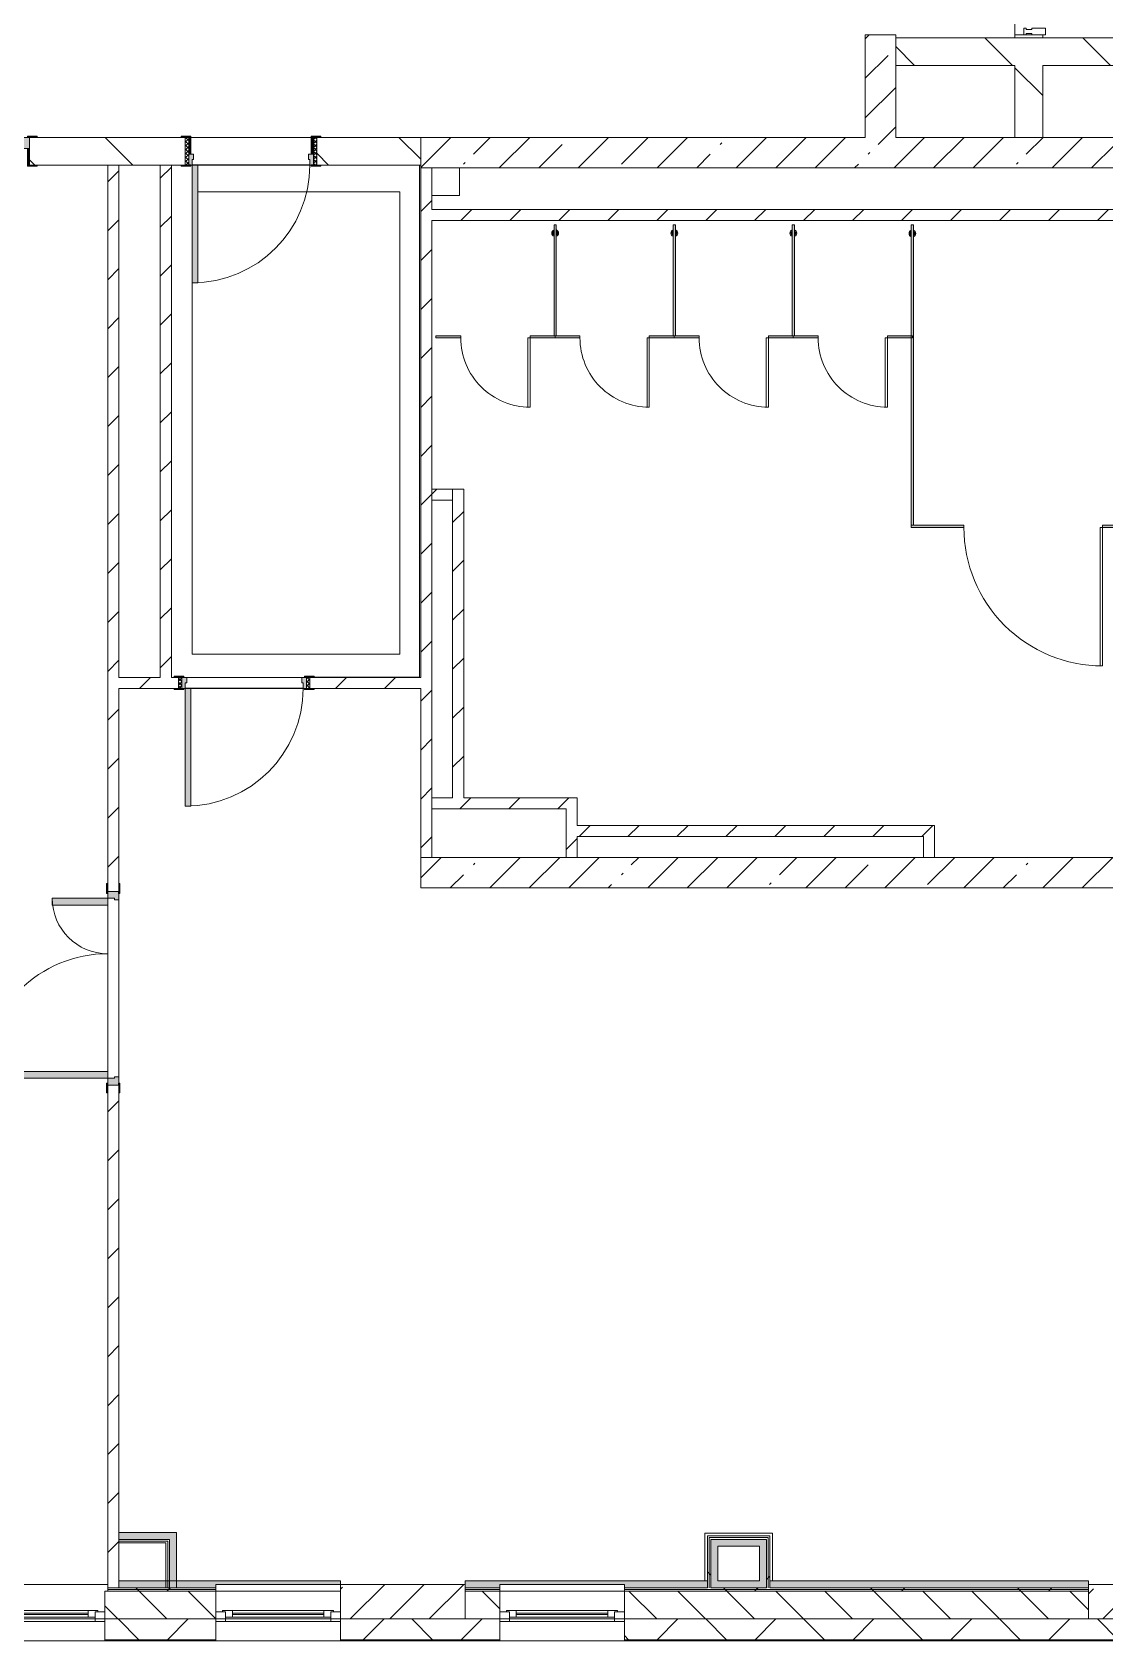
# Model space of a CAD drawing. Header units: millimetres. Extents: x 34897 to 231692, y -8553 to 29000.
# Drawn here: x 196087 to 203830, y -258 to 11360 of the extents above; entities that cross this region are included whole.
import ezdxf

# ---------------------------------------------------------------- set-up
doc = ezdxf.new("R2010")
doc.units = ezdxf.units.MM
for name, color, linetype, lineweight in [('A-DETL-7', 7, 'Continuous', 5), ('A-DOOR', 7, 'Continuous', 5), ('A-GENM', 7, 'Continuous', 5), ('A-GLAZ-2', 7, 'Continuous', 5), ('A-GLAZ-CWMG-2', 7, 'Continuous', 5), ('A-WALL', 7, 'Continuous', 9), ('A-WALL-3', 7, 'Continuous', 5), ('I-WALL-4', 7, 'Continuous', 5), ('S-COLS-3', 7, 'Continuous', 5)]:
    doc.layers.add(name, color=color, linetype=linetype, lineweight=lineweight)
for name, color, linetype, lineweight, true_color in [('A-DOOR-1', 7, 'Continuous', 5, 0xaaaaaa), ('A-DOOR-2', 7, 'Continuous', 5, 0xe2e2e2), ('A-DOOR-FRAM-1', 7, 'Continuous', 5, 0xe2e2e2), ('A-DOOR-FRAM-2', 7, 'Continuous', 5, 0xaaaaaa), ('A-FLOR-1', 7, 'Continuous', 5, 0xaaaaaa), ('A-GENM-2', 7, 'Continuous', 5, 0xe2ddcd), ('I-WALL-2', 7, 'Continuous', 5, 0xe7e7e7), ('I-WALL-3', 7, 'Continuous', 9, 0xe7e7e7)]:
    doc.layers.add(name, color=color, linetype=linetype, lineweight=lineweight, true_color=true_color)
pattern_1 = [(45, (104681.52, 0), (-176.7767, 176.7767), [])]
pattern_2 = [(45, (104681.5, 0), (-285.1231, 285.1231), []), (45, (104966.64, 0), (-285.1231, 285.1231), [504.031, -100.806, 16.764, -84.042])]
pattern_3 = [(135, (104681.5, 0), (-353.5534, -353.5534), [])]
pattern_4 = [(45, (104681.5, 0), (-530.33, 530.33), []), (135, (104681.5, 0), (-530.33, -530.33), [])]

# ---------------------------------------------------------------- blocks, each defined once
blk = doc.blocks.new('120_Окно_СКБ_1Ст - 120_Окно_СКБ_1Ст 900х2500_h_ с форточкой-V107-2_10_2_птичка')
at = {"layer": 'A-GLAZ-2'}
for p, q in [((-450, -127), (-450, -57)), ((-450, -57), (-380, -57)), ((450, -57), (-450, -57)), ((-380, -57), (-380, -127)), ((380, -87), (-380, -87)), ((-380, -87), (-380, -127)), ((-330, -137), (-330, -87)), ((-330, -107), (330, -107)), ((330, -137), (330, -87)), ((380, -127), (380, -57)), ((380, -57), (450, -57)), ((380, -127), (380, -87)), ((450, -57), (450, -127)), ((-380, -127), (-450, -127)), ((-450, -127), (-400, -127)), ((-380, -127), (-400, -127)), ((-400, -127), (-400, -137)), ((-400, -137), (400, -137)), ((400, -137), (-400, -137)), ((330, -117), (-330, -117)), ((450, -127), (380, -127)), ((400, -127), (380, -127)), ((400, -127), (450, -127)), ((400, -137), (400, -127))]:
    blk.add_line(p, q, dxfattribs=at)
blk = doc.blocks.new('120_Окно_СКБ_1Ст - 120_Окно_СКБ_1Ст 900х2500_h_ с форточкой-22876038-2_10_2_птичка')
at = {"layer": 'A-GLAZ-2'}
for p, q in [((-450, -127), (-450, -57)), ((-450, -57), (-380, -57)), ((450, -57), (-450, -57)), ((-380, -57), (-380, -127)), ((380, -87), (-380, -87)), ((-380, -87), (-380, -127)), ((-330, -137), (-330, -87)), ((-330, -107), (330, -107)), ((330, -137), (330, -87)), ((380, -127), (380, -57)), ((380, -57), (450, -57)), ((380, -127), (380, -87)), ((450, -57), (450, -127)), ((-380, -127), (-450, -127)), ((-450, -127), (-400, -127)), ((-380, -127), (-400, -127)), ((-400, -127), (-400, -137)), ((-400, -137), (400, -137)), ((400, -137), (-400, -137)), ((330, -117), (-330, -117)), ((450, -127), (380, -127)), ((400, -127), (380, -127)), ((400, -127), (450, -127)), ((400, -137), (400, -127))]:
    blk.add_line(p, q, dxfattribs=at)
blk = doc.blocks.new('BSC_Колонна _Прямоугольная - 250х900-23282983-2_10_2_птичка')
at = {"layer": 'S-COLS-3'}
h = blk.add_hatch(dxfattribs=at)
h.set_pattern_fill('FP_141', color=256, style=0, pattern_type=2)
h.set_pattern_definition([(45, (-99480, -25), (-285.1231, 285.1231), []), (45, (-99194.88, -25), (-285.1231, 285.1231), [504.031, -100.806, 16.764, -84.042])])
h.paths.add_polyline_path([(450, -125), (450, 125), (-450, 125), (-450, -125)])
for p, q in [((450, 125), (-450, 125)), ((-450, 125), (-450, -125)), ((450, -125), (450, 125)), ((-450, -125), (450, -125))]:
    blk.add_line(p, q, dxfattribs=at)
blk = doc.blocks.new('110_Дверь_СКБ_2Ст - Д-5_п_ Из игровой в коридор-32215844-2_10_2_птичка')
at = {"layer": 'A-DOOR-2'}
for points in [[(-638, 40), (-588, 40), (-588, 940), (-638, 940)], [(612, 440), (612, 40), (662, 40), (662, 440)]]:
    blk.add_hatch(color=256, dxfattribs=at).paths.add_polyline_path(points)
h = blk.add_hatch(color=256, dxfattribs=at)
h.paths.add_polyline_path([(-688, 40), (-688, -40), (-628, -40), (-628, -10), (-638, -10), (-638, 40)])
h.paths.add_polyline_path([(652, -40), (712, -40), (712, 40), (662, 40), (662, -10), (652, -10)])
at = {"layer": 'A-DOOR-FRAM-1'}
for points in [[(-742, 40), (-672, 40), (-672, 48), (-742, 48)], [(698, 40), (768, 40), (768, 48), (698, 48)], [(-742, -48), (-672, -48), (-672, -40), (-742, -40)], [(698, -48), (768, -48), (768, -40), (698, -40)]]:
    blk.add_hatch(color=256, dxfattribs=at).paths.add_polyline_path(points)
at = {"layer": 'A-DOOR-1'}
for p, q in [((-638, 940), (-638, 40)), ((-588, 940), (-638, 940)), ((-588, 40), (-588, 940)), ((662, 440), (612, 440)), ((612, 440), (612, 40)), ((662, 40), (662, 440)), ((-638, 40), (-588, 40)), ((612, 40), (662, 40))]:
    blk.add_line(p, q, dxfattribs=at)
for centre, radius, start, end in [((-638, 40), 900, 0, 90), ((662, 40), 400, 90, 180)]:
    blk.add_arc(centre, radius, start, end, dxfattribs=at)
at = {"layer": 'A-DOOR-FRAM-2'}
for p, q in [((-672, 48), (-742, 48)), ((-742, 48), (-742, 40)), ((-742, 40), (-672, 40)), ((-638, 40), (-688, 40)), ((-688, 40), (-688, -40)), ((-672, 40), (-672, 48)), ((-638, -10), (-638, 40)), ((662, 40), (662, -10)), ((712, 40), (662, 40)), ((768, 48), (698, 48)), ((698, 48), (698, 40)), ((698, 40), (768, 40)), ((712, -40), (712, 40)), ((768, 40), (768, 48)), ((-672, -40), (-742, -40)), ((-742, -40), (-742, -48)), ((-742, -48), (-672, -48)), ((-688, -40), (-628, -40)), ((-672, -39), (-688, -39)), ((-688, -39), (-688, -40)), ((-688, -40), (-672, -40)), ((-672, -40), (-672, -39)), ((-672, -48), (-672, -40)), ((-628, -10), (-638, -10)), ((-628, -40), (-628, -10)), ((662, -10), (652, -10)), ((652, -10), (652, -40)), ((652, -40), (712, -40)), ((712, -39), (698, -39)), ((698, -39), (698, -40)), ((698, -40), (712, -40)), ((768, -40), (698, -40)), ((698, -40), (698, -48)), ((698, -48), (768, -48)), ((712, -40), (712, -39)), ((768, -48), (768, -40))]:
    blk.add_line(p, q, dxfattribs=at)
blk = doc.blocks.new('110_Дверь_СКБ_2Ст - Д-2а_п_ Из коридора на лестницу-32215207-2_10_2_птичка')
at = {"layer": 'A-DOOR-2'}
for points in [[(-588, 100), (-588, 1000), (-638, 1000), (-638, 100)], [(662, 100), (662, 500), (612, 500), (612, 100)], [(712, -100), (712, 20), (698, 20), (698, -100)]]:
    blk.add_hatch(color=256, dxfattribs=at).paths.add_polyline_path(points)
h = blk.add_hatch(color=256, dxfattribs=at)
h.paths.add_polyline_path([(652, 20), (712, 20), (712, 100), (662, 100), (662, 50), (652, 50)])
h.paths.add_polyline_path([(-688, 20), (-628, 20), (-628, 50), (-638, 50), (-638, 100), (-688, 100)])
at = {"layer": 'A-DOOR-FRAM-1'}
for points in [[(-672, 100), (-672, 108), (-742, 108), (-742, 100)], [(-672, -100), (-672, 20), (-688, 20), (-688, -100)], [(768, 100), (768, 108), (698, 108), (698, 100)], [(-672, -108), (-672, -100), (-742, -100), (-742, -108)], [(768, -108), (768, -100), (698, -100), (698, -108)]]:
    blk.add_hatch(color=256, dxfattribs=at).paths.add_polyline_path(points)
at = {"layer": 'A-DOOR-1'}
for p, q in [((-638, 1000), (-638, 100)), ((-588, 1000), (-638, 1000)), ((-588, 100), (-588, 1000)), ((662, 500), (612, 500)), ((612, 500), (612, 100)), ((662, 100), (662, 500)), ((-638, 100), (-588, 100)), ((612, 100), (662, 100))]:
    blk.add_line(p, q, dxfattribs=at)
for centre, radius, start, end in [((-638, 100), 900, 0, 90), ((662, 100), 400, 90, 180)]:
    blk.add_arc(centre, radius, start, end, dxfattribs=at)
at = {"layer": 'A-DOOR-FRAM-2'}
for p, q in [((-672, 108), (-742, 108)), ((-742, 108), (-742, 100)), ((-742, 100), (-672, 100)), ((-638, 100), (-688, 100)), ((-688, 100), (-688, 20)), ((-688, 20), (-628, 20)), ((-672, 20), (-688, 20)), ((-688, 20), (-688, -100)), ((-672, 100), (-672, 108)), ((-672, -100), (-672, 20)), ((-638, 50), (-638, 100)), ((-628, 50), (-638, 50)), ((-628, 20), (-628, 50)), ((662, 50), (652, 50)), ((652, 50), (652, 20)), ((652, 20), (712, 20)), ((662, 100), (662, 50)), ((712, 100), (662, 100)), ((768, 108), (698, 108)), ((698, 108), (698, 100)), ((698, 100), (768, 100)), ((712, 20), (698, 20)), ((698, 20), (698, -100)), ((712, 20), (712, 100)), ((712, -100), (712, 20)), ((768, 100), (768, 108)), ((-672, -100), (-742, -100)), ((-742, -100), (-742, -108)), ((-742, -108), (-672, -108)), ((-688, -100), (-672, -100)), ((-672, -108), (-672, -100)), ((698, -100), (712, -100)), ((768, -100), (698, -100)), ((698, -100), (698, -108)), ((698, -108), (768, -108)), ((768, -108), (768, -100))]:
    blk.add_line(p, q, dxfattribs=at)
blk = doc.blocks.new('BSC_Колонна _Прямоугольная - 250х900-V109-2_10_2_птичка')
at = {"layer": 'S-COLS-3'}
h = blk.add_hatch(dxfattribs=at)
h.set_pattern_fill('FP_144', color=256, style=0, pattern_type=2)
h.set_pattern_definition([(45, (-94080, -25), (-285.1231, 285.1231), []), (45, (-93794.88, -25), (-285.1231, 285.1231), [504.031, -100.806, 16.764, -84.042])])
h.paths.add_polyline_path([(450, -125), (450, 125), (-450, 125), (-450, -125), (311, -125)])
for p, q in [((450, 125), (-450, 125)), ((-450, 125), (-450, -125)), ((450, -125), (450, 125)), ((-450, -125), (450, -125))]:
    blk.add_line(p, q, dxfattribs=at)
blk = doc.blocks.new('110_Дверь_СКБ_1Ст_Внутренняя1 - Д-8 950x2100h_охрана-V111-2_10_2_птичка')
at = {"layer": 'A-DOOR-1'}
h = blk.add_hatch(dxfattribs=at)
h.set_pattern_fill('FP_106', color=256, style=0, pattern_type=2)
h.set_pattern_definition([(135, (1826.41, 164.685), (-14.14214, -14.14214), []), (225, (1826.41, 164.685), (14.14214, -14.14214), [])])
h.paths.add_polyline_path([(487.5, 100), (462.5, 100), (462.5, -100), (487.5, -100)])
at = {"layer": 'A-DOOR-2'}
h = blk.add_hatch(color=256, dxfattribs=at)
h.paths.add_polyline_path([(437.5, 100), (437.5, 60), (427.5, 60), (427.5, 20), (462.5, 20), (461.2, 100)])
h.paths.add_polyline_path([(-437.5, 100), (-437.5, 20), (-402.5, 20), (-402.5, 60), (-412.5, 60), (-412.5, 100)])
at = {"layer": 'A-DOOR-FRAM-1'}
for points in [[(397.5, 950), (397.5, 100), (437.5, 100), (437.5, 950)], [(-422.5, 108), (-492.5, 108), (-492.5, 100), (-422.5, 100)], [(-422.5, 20), (-437.5, 20), (-437.5, -100), (-422.5, -100)], [(461.2, 108), (447.5, 108), (447.5, 100), (517.5, 100), (517.5, 108)], [(461.2, 20), (447.5, 20), (447.5, -100), (462.5, -100), (462.5, 20)], [(-422.5, -100), (-492.5, -100), (-492.5, -108), (-422.5, -108)], [(517.5, -100), (447.5, -100), (447.5, -108), (517.5, -108)]]:
    blk.add_hatch(color=256, dxfattribs=at).paths.add_polyline_path(points)
at = {"layer": 'A-DOOR-FRAM-2'}
h = blk.add_hatch(dxfattribs=at)
h.set_pattern_fill('FP_107', color=256, style=0, pattern_type=2)
h.set_pattern_definition([(45, (-296.384, 164.685), (-14.1421, 14.1421), []), (135, (-296.384, 164.685), (-14.1421, -14.1421), [])])
h.paths.add_polyline_path([(-437.5, 100), (-462.5, 100), (-462.5, -100), (-437.5, -100)])
at = {"layer": 'A-DOOR-1'}
for p, q in [((437.5, 950), (397.5, 950)), ((397.5, 950), (397.5, 100)), ((437.5, 100), (437.5, 950)), ((397.5, 100), (437.5, 100))]:
    blk.add_line(p, q, dxfattribs=at)
blk.add_arc((437.5, 100), 850, 90, 180, dxfattribs=at)
at = {"layer": 'A-DOOR-FRAM-2'}
for p, q in [((-422.5, 108), (-492.5, 108)), ((-492.5, 108), (-492.5, 100)), ((-492.5, 100), (-422.5, 100)), ((-437.5, 100), (-462.5, 100)), ((-462.5, 100), (-462.5, -100)), ((-412.5, 100), (-437.5, 100)), ((-437.5, 100), (-437.5, 20)), ((-437.5, -100), (-437.5, 100)), ((-422.5, 100), (-437.5, 100)), ((-437.5, 100), (-437.5, 99)), ((-437.5, 99), (-422.5, 99)), ((-437.5, 20), (-402.5, 20)), ((-422.5, 20), (-437.5, 20)), ((-437.5, 20), (-437.5, -100)), ((-422.5, 100), (-422.5, 108)), ((-422.5, 99), (-422.5, 100)), ((-422.5, -100), (-422.5, 20)), ((-412.5, 60), (-412.5, 100)), ((-402.5, 60), (-412.5, 60)), ((-402.5, 20), (-402.5, 60)), ((437.5, 60), (427.5, 60)), ((427.5, 60), (427.5, 20)), ((427.5, 20), (462.5, 20)), ((437.5, 100), (437.5, 60)), ((462.5, 100), (437.5, 100)), ((517.5, 108), (447.5, 108)), ((447.5, 108), (447.5, 100)), ((462.5, 100), (447.5, 100)), ((447.5, 100), (447.5, 99)), ((447.5, 100), (517.5, 100)), ((447.5, 99), (462.5, 99)), ((462.5, 20), (447.5, 20)), ((447.5, 20), (447.5, -100)), ((462.5, 20), (462.5, 100)), ((487.5, 100), (462.5, 100)), ((462.5, 100), (462.5, -100)), ((462.5, 99), (462.5, 100)), ((462.5, -100), (462.5, 20)), ((487.5, -100), (487.5, 100)), ((517.5, 100), (517.5, 108)), ((-422.5, -100), (-492.5, -100)), ((-492.5, -100), (-492.5, -108)), ((-492.5, -108), (-422.5, -108)), ((-462.5, -100), (-437.5, -100)), ((-437.5, -100), (-422.5, -100)), ((-422.5, -108), (-422.5, -100)), ((447.5, -100), (462.5, -100)), ((517.5, -100), (447.5, -100)), ((447.5, -100), (447.5, -108)), ((447.5, -108), (517.5, -108)), ((462.5, -100), (487.5, -100)), ((517.5, -108), (517.5, -100))]:
    blk.add_line(p, q, dxfattribs=at)
blk = doc.blocks.new('110_Дверь_СКБ_1Ст_Внутренняя1 - Д-8 950x2100h_охрана-V112-2_10_2_птичка')
at = {"layer": 'A-DOOR-1'}
h = blk.add_hatch(dxfattribs=at)
h.set_pattern_fill('FP_146', color=256, style=0, pattern_type=2)
h.set_pattern_definition([(135, (1826.41, 104.685), (-14.14214, -14.14214), []), (225, (1826.41, 104.685), (14.14214, -14.14214), [])])
h.paths.add_polyline_path([(487, 40), (462, 40), (462, -40), (487, -40)])
at = {"layer": 'A-DOOR-2'}
h = blk.add_hatch(color=256, dxfattribs=at)
h.paths.add_polyline_path([(437, 40), (437, 0), (427, 0), (427, -40), (462, -40), (462, 40)])
h.paths.add_polyline_path([(-413, 40), (-438, 40), (-438, -40), (-403, -40), (-403, 0), (-413, 0)])
at = {"layer": 'A-DOOR-FRAM-1'}
for points in [[(437, 890), (397, 890), (397, 40), (437, 40), (437, 67)], [(-493, 48), (-493, 40), (-423, 40), (-423, 48)], [(517, 48), (447, 48), (447, 40), (517, 40)], [(-423, -40), (-493, -40), (-493, -48), (-423, -48)], [(447, -40), (447, -48), (517, -48), (517, -40)]]:
    blk.add_hatch(color=256, dxfattribs=at).paths.add_polyline_path(points)
at = {"layer": 'A-DOOR-FRAM-2'}
h = blk.add_hatch(dxfattribs=at)
h.set_pattern_fill('FP_147', color=256, style=0, pattern_type=2)
h.set_pattern_definition([(45, (-296.384, 104.685), (-14.1421, 14.1421), []), (135, (-296.384, 104.685), (-14.1421, -14.1421), [])])
h.paths.add_polyline_path([(-438, 40), (-463, 40), (-463, -40), (-438, -40)])
at = {"layer": 'A-DOOR-1'}
for p, q in [((437, 890), (397, 890)), ((397, 890), (397, 40)), ((437, 40), (437, 890)), ((397, 40), (437, 40))]:
    blk.add_line(p, q, dxfattribs=at)
blk.add_arc((437, 40), 850, 90, 180, dxfattribs=at)
at = {"layer": 'A-DOOR-FRAM-2'}
for p, q in [((-423, 48), (-493, 48)), ((-493, 48), (-493, 40)), ((-493, 40), (-423, 40)), ((-438, 40), (-463, 40)), ((-463, 40), (-463, -40)), ((-413, 40), (-438, 40)), ((-438, 40), (-438, -40)), ((-438, -40), (-438, 40)), ((-423, 40), (-438, 40)), ((-438, 40), (-438, 39)), ((-438, 39), (-423, 39)), ((-423, 40), (-423, 48)), ((-423, 39), (-423, 40)), ((-413, 0), (-413, 40)), ((-403, 0), (-413, 0)), ((-403, -40), (-403, 0)), ((437, 0), (427, 0)), ((427, 0), (427, -40)), ((437, 40), (437, 0)), ((462, 40), (437, 40)), ((517, 48), (447, 48)), ((447, 48), (447, 40)), ((462, 40), (447, 40)), ((447, 40), (447, 39)), ((447, 40), (517, 40)), ((447, 39), (462, 39)), ((462, -40), (462, 40)), ((487, 40), (462, 40)), ((462, 40), (462, -40)), ((462, 39), (462, 40)), ((487, -40), (487, 40)), ((517, 40), (517, 48)), ((-423, -40), (-493, -40)), ((-493, -40), (-493, -48)), ((-493, -48), (-423, -48)), ((-463, -40), (-438, -40)), ((-423, -39), (-438, -39)), ((-438, -39), (-438, -40)), ((-438, -40), (-403, -40)), ((-438, -40), (-423, -40)), ((-423, -40), (-423, -39)), ((-423, -48), (-423, -40)), ((427, -40), (462, -40)), ((462, -39), (447, -39)), ((447, -39), (447, -40)), ((447, -40), (462, -40)), ((517, -40), (447, -40)), ((447, -40), (447, -48)), ((447, -48), (517, -48)), ((462, -40), (462, -39)), ((462, -40), (487, -40)), ((517, -48), (517, -40))]:
    blk.add_line(p, q, dxfattribs=at)
blk = doc.blocks.new('131_Сантехническая перегородка 7 - СП-1-V191-2_10_2_птичка')
at = {"layer": 'A-GENM-2'}
blk.add_hatch(color=256, dxfattribs=at).paths.add_polyline_path([(2166, 8), (-4, 8), (-4, -8), (2166, -8)])
at = {"layer": 'A-GENM'}
for p, q in [((2166, 8), (-4, 8)), ((-4, 8), (-4, -8)), ((2166, -8), (2166, 8)), ((-4, -8), (2166, -8))]:
    blk.add_line(p, q, dxfattribs=at)
at = {"layer": 'A-GENM', "flags": 128}
for points in [[(71, 8), (71, 9), (71, 9), (70, 9), (70, 10), (70, 10), (69, 11), (69, 11), (68, 12), (68, 12), (67, 12), (67, 13), (66, 13), (66, 13), (65, 14), (65, 14), (64, 14), (64, 14), (63, 14), (62, 15), (62, 15), (61, 15), (61, 15), (60, 15), (59, 15), (59, 15), (58, 15), (58, 15), (57, 15), (56, 15), (56, 15), (55, 15), (55, 15), (54, 14), (54, 14), (53, 14), (52, 14), (52, 13), (51, 13), (51, 13), (50, 13), (50, 12), (49, 12), (49, 11), (48, 11), (48, 11), (48, 10), (47, 10), (47, 9), (46, 9), (46, 8), (46, 8)], [(46, -8), (46, -9), (47, -9), (47, -9), (47, -10), (48, -10), (48, -11), (49, -11), (49, -12), (50, -12), (50, -12), (51, -13), (51, -13), (52, -13), (52, -14), (53, -14), (53, -14), (54, -14), (54, -14), (55, -15), (56, -15), (56, -15), (57, -15), (57, -15), (58, -15), (59, -15), (59, -15), (60, -15), (60, -15), (61, -15), (62, -15), (62, -15), (63, -15), (63, -14), (64, -14), (64, -14), (65, -14), (66, -13), (66, -13), (67, -13), (67, -13), (68, -12), (68, -12), (69, -11), (69, -11), (69, -11), (70, -10), (70, -10), (71, -9), (71, -9), (71, -8), (71, -8)]]:
    blk.add_lwpolyline(points, dxfattribs=at)
at = {"layer": 'A-GENM'}
for radius, start, end in [(24.6, 19.9113, 160.0887), (17.6, 45, 135), (17.6, 45, 135), (15.1, 45, 135), (24.6, 199.9113, 340.0887), (17.6, 225, 315), (17.6, 225, 315), (15.1, 225, 315)]:
    blk.add_arc((59, 0), radius, start, end, dxfattribs=at)
blk = doc.blocks.new('131_Сантехническая перегородка 6 - СП-1-V192-2_10_2_птичка')
at = {"layer": 'A-GENM-2'}
blk.add_hatch(color=256, dxfattribs=at).paths.add_polyline_path([(800, 8), (0, 8), (0, -8), (800, -8)])
at = {"layer": 'A-GENM'}
for p, q in [((800, 8), (0, 8)), ((0, 8), (0, -8)), ((800, -8), (800, 8)), ((0, -8), (800, -8))]:
    blk.add_line(p, q, dxfattribs=at)
at = {"layer": 'A-GENM', "flags": 128}
for points in [[(71, 8), (71, 9), (71, 9), (70, 9), (70, 10), (70, 10), (69, 11), (69, 11), (68, 12), (68, 12), (67, 12), (67, 13), (66, 13), (66, 13), (65, 14), (65, 14), (64, 14), (64, 14), (63, 14), (62, 15), (62, 15), (61, 15), (61, 15), (60, 15), (59, 15), (59, 15), (58, 15), (58, 15), (57, 15), (56, 15), (56, 15), (55, 15), (55, 15), (54, 14), (54, 14), (53, 14), (52, 14), (52, 13), (51, 13), (51, 13), (50, 13), (50, 12), (49, 12), (49, 11), (48, 11), (48, 11), (48, 10), (47, 10), (47, 9), (46, 9), (46, 8), (46, 8)], [(46, -8), (46, -9), (47, -9), (47, -9), (47, -10), (48, -10), (48, -11), (49, -11), (49, -12), (50, -12), (50, -12), (51, -13), (51, -13), (52, -13), (52, -14), (53, -14), (53, -14), (54, -14), (54, -14), (55, -15), (56, -15), (56, -15), (57, -15), (57, -15), (58, -15), (59, -15), (59, -15), (60, -15), (60, -15), (61, -15), (62, -15), (62, -15), (63, -15), (63, -14), (64, -14), (64, -14), (65, -14), (66, -13), (66, -13), (67, -13), (67, -13), (68, -12), (68, -12), (69, -11), (69, -11), (69, -11), (70, -10), (70, -10), (71, -9), (71, -9), (71, -8), (71, -8)]]:
    blk.add_lwpolyline(points, dxfattribs=at)
at = {"layer": 'A-GENM'}
for radius, start, end in [(24.6, 19.9113, 160.0887), (17.6, 45, 135), (17.6, 45, 135), (15.1, 45, 135), (24.6, 199.9113, 340.0887), (17.6, 225, 315), (17.6, 225, 315), (15.1, 225, 315)]:
    blk.add_arc((59, 0), radius, start, end, dxfattribs=at)
blk = doc.blocks.new('131_Сантехническая перегородка_Дверь МГН - СД-1-V193-2_10_2_птичка')
at = {"layer": 'A-GENM-2'}
for points in [[(-370, 8), (-370, -8), (10, -8), (10, 8)], [(1010, 8), (1010, -8), (1390, -8), (1390, 8)]]:
    blk.add_hatch(color=256, dxfattribs=at).paths.add_polyline_path(points)
at = {"layer": 'A-DOOR'}
for p, q in [((10, 1008), (26, 1008)), ((10, 8), (10, 1008)), ((26, 8), (26, 1008)), ((10, 8), (26, 8))]:
    blk.add_line(p, q, dxfattribs=at)
blk.add_arc((10, 8), 1000, 360, 90, dxfattribs=at)
at = {"layer": 'A-GENM'}
for p, q in [((10, 8), (-370, 8)), ((-370, 8), (-370, -8)), ((10, -8), (10, 8)), ((1390, 8), (1010, 8)), ((1010, 8), (1010, -8)), ((1390, -8), (1390, 8)), ((-370, -8), (10, -8)), ((1010, -8), (1390, -8))]:
    blk.add_line(p, q, dxfattribs=at)
blk = doc.blocks.new('131_Сантехническая перегородка_Дверь 5 - СД-1-V194-2_10_2_птичка')
at = {"layer": 'A-GENM-2'}
for points in [[(70, 8), (70, -8), (250, -8), (250, 8)], [(750, 8), (750, -8), (930, -8), (930, 8)]]:
    blk.add_hatch(color=256, dxfattribs=at).paths.add_polyline_path(points)
at = {"layer": 'A-DOOR'}
for p, q in [((266, 508), (250, 508)), ((250, 8), (250, 508)), ((266, 8), (266, 508)), ((266, 8), (250, 8))]:
    blk.add_line(p, q, dxfattribs=at)
blk.add_arc((250, 8), 500, 360, 90, dxfattribs=at)
at = {"layer": 'A-GENM'}
for p, q in [((250, 8), (70, 8)), ((70, 8), (70, -8)), ((250, -8), (250, 8)), ((930, 8), (750, 8)), ((750, 8), (750, -8)), ((930, -8), (930, 8)), ((70, -8), (250, -8)), ((750, -8), (930, -8))]:
    blk.add_line(p, q, dxfattribs=at)
blk = doc.blocks.new('Прямоугольный импост - Импост структурный с накладкой - 160мм Темный-32310142-2_10_2_птичка')
at = {"layer": 'A-GLAZ-CWMG-2'}
for p, q in [((-50, 0), (-50, 17)), ((-50, 17), (0, 17)), ((-40, 0), (-50, 0)), ((-40, -40), (-40, 0)), ((0, 0), (-10, 0)), ((-10, 0), (-10, -40)), ((0, 17), (0, 0)), ((-50, -140), (-50, -40)), ((-50, -40), (-40, -40)), ((-10, -40), (0, -40)), ((0, -40), (0, -140)), ((0, -140), (-50, -140))]:
    blk.add_line(p, q, dxfattribs=at)

msp = doc.modelspace()

# ---------------------------------------------------------------- hatches: boundary and pattern name
at = {"layer": 'A-WALL-3'}
h = msp.add_hatch(dxfattribs=at)
h.set_pattern_fill('FP_103', color=256, style=0, pattern_type=2)
h.set_pattern_definition([(135, (104681.52, 0), (-176.7767, -176.7767), [])])
h.paths.add_polyline_path([(226711.5, -100), (227511.5, -100), (227511.5, 100), (226711.5, 100)])
h.paths.add_polyline_path([(214840.7, -100), (214911.5, -100), (214911.5, 100), (213611.5, 100), (213611.5, -100), (214376.9, -100)])
h.paths.add_polyline_path([(223652.1, -100), (224011.5, -100), (224011.5, 100), (223511.5, 100), (223511.5, -100)])
h.paths.add_polyline_path([(218361.5, -100), (218361.5, 100), (218111.5, 100), (218111.5, -100)])
h.paths.add_polyline_path([(219261.5, -100), (220311.5, -100), (220311.5, 100), (219261.5, 100)])
h.paths.add_polyline_path([(199461.5, -100), (199461.5, 100), (199211.5, 100), (199211.5, -100)])
h.paths.add_polyline_path([(200464.1, -100), (203711.5, -100), (203710.5, 100), (200361.5, 100), (200361.5, -100)])
h.paths.add_polyline_path([(207311.5, -100), (207561.5, -100), (207561.5, 100), (207311.5, 100)])
h.paths.add_polyline_path([(209275.6, -100), (209511.5, -100), (209511.5, 100), (208461.5, 100), (208461.5, -100)])
h.paths.add_polyline_path([(205511.5, -100), (206411.5, -100), (206411.5, 100), (205511.5, 100)])
h.paths.add_polyline_path([(197217.8, -100), (197411.5, -100), (197411.5, 100), (196611.5, 100), (196611.5, -100), (196777.3, -100)])
h = msp.add_hatch(dxfattribs=at)
h.set_pattern_fill('FP_93', color=256, style=0, pattern_type=2)
h.set_pattern_definition([(45, (104681.5, 0), (-353.5534, 353.5534), []), (135, (104681.5, 0), (-353.5534, -353.5534), [])])
h.paths.add_polyline_path([(226898.5, -250), (227511.5, -250), (227511.5, -100), (226711.5, -100), (226711.5, -250)])
h.paths.add_polyline_path([(225043.4, -250), (225811.5, -250), (225811.5, -100), (224911.5, -100), (224911.5, -250)])
h.paths.add_polyline_path([(229681, -250), (229761.5, -250), (229761.5, -100), (228411.5, -100), (228411.5, -250), (228753.5, -250)])
h.paths.add_polyline_path([(217211.5, -250), (218361.5, -250), (218361.5, -100), (217211.5, -100)])
h.paths.add_polyline_path([(212058.1, -250), (212711.5, -250), (212711.5, -100), (211811.5, -100), (211811.5, -250)])
h.paths.add_polyline_path([(213611.5, -250), (214911.5, -250), (214911.5, -100), (213611.5, -100)])
h.paths.add_polyline_path([(219261.5, -250), (220311.5, -250), (220311.5, -100), (219261.5, -100)])
h.paths.add_polyline_path([(224011.5, -250), (224011.5, -100), (222611.5, -100), (222611.5, -250), (223652.1, -250)])
h.paths.add_polyline_path([(206493, -250), (207561.5, -250), (207561.5, -100), (205511.5, -100), (205511.5, -250), (206411.5, -250)])
h.paths.add_polyline_path([(208461.5, -250), (209511.5, -250), (209511.5, -100), (208461.5, -100)])
h.paths.add_polyline_path([(203711.5, -250), (204611.5, -250), (204611.5, -100), (200361.5, -100), (200361.5, -250), (203710.5, -250)])
h.paths.add_polyline_path([(198311.5, -250), (199461.5, -250), (199461.5, -100), (198311.5, -100)])
h.paths.add_polyline_path([(193891.5, -250), (195711.5, -250), (195711.5, -100), (193891.5, -100)])
h.paths.add_polyline_path([(196754.1, -250), (197411.5, -250), (197411.5, -100), (196611.5, -100), (196611.5, -250)])
at = {"layer": 'I-WALL-2'}
for points in [[(201036.5, 175), (201036.5, 475), (200986.5, 475), (200986.5, 175)], [(201336.5, 425), (201386.5, 425), (201386.5, 475), (201036.5, 475), (201036.5, 425)], [(201386.5, 175), (201386.5, 425), (201336.5, 425), (201336.5, 175)]]:
    msp.add_hatch(color=256, dxfattribs=at).paths.add_polyline_path(points)
at = {"layer": 'I-WALL-3'}
for points in [[(197077.5, 475), (197127.5, 475), (197127.5, 525), (196711.5, 525), (196711.5, 475)], [(197077.5, 125), (197127.5, 125), (197127.5, 475), (197077.5, 475), (197077.5, 230.5)], [(196711.5, 125), (197411.5, 125), (197411.5, 150), (198311.5, 150), (198311.5, 175), (196711.5, 175)]]:
    msp.add_hatch(color=256, dxfattribs=at).paths.add_polyline_path(points)
h = msp.add_hatch(color=256, dxfattribs=at)
h.paths.add_polyline_path([(203711.5, 125), (203710.5, 175), (201411.5, 175), (201411.5, 125), (203710.5, 125)])
h.paths.add_polyline_path([(199461.5, 125), (199461.5, 150), (200361.5, 150), (200361.5, 125), (200961.5, 125), (200961.5, 175), (199211.5, 175), (199211.5, 125)])
h.paths.add_polyline_path([(200986.5, 125), (201386.5, 125), (201386.5, 175), (200986.5, 175)])
at = {"layer": 'I-WALL-4'}
h = msp.add_hatch(dxfattribs=at)
h.set_pattern_fill('FP_101', color=256, style=0, pattern_type=2)
h.set_pattern_definition(pattern_2)
h.paths.add_polyline_path([(202320.5, 10600), (202320.5, 11340), (202100.5, 11340), (202100.5, 10600)])
h = msp.add_hatch(dxfattribs=at)
h.set_pattern_fill('FP_104', color=256, style=0, pattern_type=2)
h.set_pattern_definition(pattern_3)
h.paths.add_polyline_path([(205270.5, 11120), (205270.5, 11320), (202320.5, 11320), (202320.5, 11120), (203710.5, 11120)])
h = msp.add_hatch(dxfattribs=at)
h.set_pattern_fill('FP_104', color=256, style=0, pattern_type=2)
h.set_pattern_definition(pattern_3)
h.paths.add_polyline_path([(203381.5, 10600), (203381.5, 11120), (203181.5, 11120), (203181.5, 10600)])
h = msp.add_hatch(dxfattribs=at)
h.set_pattern_fill('FP_104', color=256, style=0, pattern_type=2)
h.set_pattern_definition(pattern_3)
h.paths.add_polyline_path([(194291.5, 10400), (194666.5, 10400), (194666.5, 10600), (194291.5, 10600)])
h.paths.add_polyline_path([(198891.5, 10400), (198891.5, 10600), (198141.5, 10600), (198145.3, 10400), (198171.5, 10400)])
h.paths.add_polyline_path([(197161.5, 10400), (197191.5, 10400), (197191.5, 10600), (196066.5, 10600), (196066.5, 10400), (197091.5, 10400)])
h = msp.add_hatch(dxfattribs=at)
h.set_pattern_fill('FP_101', color=256, style=0, pattern_type=2)
h.set_pattern_definition(pattern_2)
h.paths.add_polyline_path([(206291.5, 10380), (206291.5, 10600), (198891.5, 10600), (198891.5, 10380), (205565.5, 10380)])
h = msp.add_hatch(dxfattribs=at)
h.set_pattern_fill('FP_105', color=256, style=0, pattern_type=2)
h.set_pattern_definition(pattern_1)
h.paths.add_polyline_path([(196631.5, 125), (196711.5, 125), (196711.5, 3755), (196631.5, 3755), (196631.5, 230.5)])
h.paths.add_polyline_path([(196711.5, 5155), (196711.5, 10400), (196631.5, 10400), (196631.5, 5155), (196681.5, 5155)])
h = msp.add_hatch(dxfattribs=at)
h.set_pattern_fill('FP_105', color=256, style=0, pattern_type=2)
h.set_pattern_definition(pattern_1)
h.paths.add_polyline_path([(197011.5, 6700), (197091.5, 6700), (197091.5, 10400), (197011.5, 10400), (197011.5, 7750.3)])
h = msp.add_hatch(dxfattribs=at)
h.set_pattern_fill('FP_105', color=256, style=0, pattern_type=2)
h.set_pattern_definition(pattern_1)
h.paths.add_polyline_path([(198971.5, 5400), (198971.5, 10380), (198891.5, 10380), (198891.5, 5400)])
h = msp.add_hatch(dxfattribs=at)
h.set_pattern_fill('FP_105', color=256, style=0, pattern_type=2)
h.set_pattern_definition(pattern_1)
h.paths.add_polyline_path([(205761.5, 10000), (205761.5, 10080), (198971.5, 10080), (198971.5, 10000), (205565.5, 10000)])
h = msp.add_hatch(dxfattribs=at)
h.set_pattern_fill('FP_105', color=256, style=0, pattern_type=2)
h.set_pattern_definition(pattern_1)
h.paths.add_polyline_path([(199121.5, 7980), (199121.5, 8060), (198971.5, 8060), (198971.5, 7980)])
h = msp.add_hatch(dxfattribs=at)
h.set_pattern_fill('FP_105', color=256, style=0, pattern_type=2)
h.set_pattern_definition(pattern_1)
h.paths.add_polyline_path([(199121.5, 7980), (199201.5, 7980), (199201.5, 8060), (198971.5, 8060), (198971.5, 7980)])
h = msp.add_hatch(dxfattribs=at)
h.set_pattern_fill('FP_105', color=256, style=0, pattern_type=2)
h.set_pattern_definition(pattern_1)
h.paths.add_polyline_path([(199201.5, 5830), (199201.5, 7980), (199121.5, 7980), (199121.5, 5830)])
h = msp.add_hatch(dxfattribs=at)
h.set_pattern_fill('FP_105', color=256, style=0, pattern_type=2)
h.set_pattern_definition(pattern_1)
h.paths.add_polyline_path([(198145.3, 6620), (198891.5, 6620), (198891.5, 6700), (198091.5, 6700), (198091.5, 6620), (198121.5, 6620)])
h.paths.add_polyline_path([(196711.5, 6620), (197141.5, 6620), (197141.5, 6700), (196711.5, 6700)])
h = msp.add_hatch(dxfattribs=at)
h.set_pattern_fill('FP_105', color=256, style=0, pattern_type=2)
h.set_pattern_definition(pattern_1)
h.paths.add_polyline_path([(199941.5, 5750), (199941.5, 5830), (198971.5, 5830), (198971.5, 5750)])
h = msp.add_hatch(dxfattribs=at)
h.set_pattern_fill('FP_105', color=256, style=0, pattern_type=2)
h.set_pattern_definition(pattern_1)
h.paths.add_polyline_path([(199941.5, 5400), (200021.5, 5400), (200021.5, 5830), (199941.5, 5830), (199941.5, 5750)])
h = msp.add_hatch(dxfattribs=at)
h.set_pattern_fill('FP_105', color=256, style=0, pattern_type=2)
h.set_pattern_definition(pattern_1)
h.paths.add_polyline_path([(202521.5, 5550), (202521.5, 5630), (200021.5, 5630), (200021.5, 5550), (201855.4, 5550)])
h = msp.add_hatch(dxfattribs=at)
h.set_pattern_fill('FP_105', color=256, style=0, pattern_type=2)
h.set_pattern_definition(pattern_1)
h.paths.add_polyline_path([(202601.5, 5400), (202601.5, 5630), (202521.5, 5630), (202521.5, 5400)])
h = msp.add_hatch(dxfattribs=at)
h.set_pattern_fill('FP_101', color=256, style=0, pattern_type=2)
h.set_pattern_definition(pattern_2)
h.paths.add_polyline_path([(206291.5, 5180), (206291.5, 5400), (205391.5, 5400), (205391.5, 5180), (206251.5, 5180)])
h.paths.add_polyline_path([(201855.4, 5180), (204341.5, 5180), (204341.5, 5400), (198891.5, 5400), (198891.5, 5180)])
h = msp.add_hatch(dxfattribs=at)
h.set_pattern_fill('FP_205', color=256, style=0, pattern_type=2)
h.set_pattern_definition(pattern_4)
h.paths.add_polyline_path([(200961.5, 125), (200974, 125), (200974, 500), (200961.5, 500), (200961.5, 175)])
h = msp.add_hatch(dxfattribs=at)
h.set_pattern_fill('FP_205', color=256, style=0, pattern_type=2)
h.set_pattern_definition(pattern_4)
h.paths.add_polyline_path([(200974, 125), (200986.5, 125), (200986.5, 487.5), (200974, 487.5), (200974, 175)])
h = msp.add_hatch(dxfattribs=at)
h.set_pattern_fill('FP_205', color=256, style=0, pattern_type=2)
h.set_pattern_definition(pattern_4)
h.paths.add_polyline_path([(201386.5, 125), (201399, 125), (201399, 475), (201386.5, 475), (201386.5, 175)])
h = msp.add_hatch(dxfattribs=at)
h.set_pattern_fill('FP_205', color=256, style=0, pattern_type=2)
h.set_pattern_definition(pattern_4)
h.paths.add_polyline_path([(201399, 125), (201411.5, 125), (201411.5, 487.5), (201399, 487.5), (201399, 175)])
h = msp.add_hatch(dxfattribs=at)
h.set_pattern_fill('FP_205', color=256, style=0, pattern_type=2)
h.set_pattern_definition(pattern_4)
h.paths.add_polyline_path([(197411.5, 112.5), (197411.5, 125), (196631.5, 125), (196631.5, 112.5), (197217.8, 112.5)])
h = msp.add_hatch(dxfattribs=at)
h.set_pattern_fill('FP_205', color=256, style=0, pattern_type=2)
h.set_pattern_definition(pattern_4)
h.paths.add_polyline_path([(199461.5, 112.5), (199461.5, 125), (199211.5, 125), (199211.5, 112.5)])
h.paths.add_polyline_path([(203711.5, 112.5), (203710.5, 125), (200361.5, 125), (200361.5, 112.5), (203710.5, 112.5)])
h = msp.add_hatch(dxfattribs=at)
h.set_pattern_fill('FP_205', color=256, style=0, pattern_type=2)
h.set_pattern_definition(pattern_4)
h.paths.add_polyline_path([(196754.1, 100), (197411.5, 100), (197411.5, 112.5), (196631.5, 112.5), (196631.5, 100), (196711.5, 100)])
h = msp.add_hatch(dxfattribs=at)
h.set_pattern_fill('FP_205', color=256, style=0, pattern_type=2)
h.set_pattern_definition(pattern_4)
h.paths.add_polyline_path([(199461.5, 100), (199461.5, 112.5), (199211.5, 112.5), (199211.5, 100)])
h.paths.add_polyline_path([(203711.5, 100), (203710.5, 112.5), (200361.5, 112.5), (200361.5, 100), (203710.5, 100)])

# ---------------------------------------------------------------- linework, layer by layer
at = {"layer": 'A-DETL-7'}
for p, q in [((197281.5, 10207.5), (198741.5, 10207.5)), ((198741.5, 10207.5), (198741.5, 6867.5)), ((197241.5, 6867.5), (197241.5, 9550)), ((198741.5, 6867.5), (197241.5, 6867.5))]:
    msp.add_line(p, q, dxfattribs=at)
at = {"layer": 'A-FLOR-1'}
for p, q in [((198091.5, 10401.4), (197241.5, 10401.4)), ((197241.5, 10401), (198091.5, 10401)), ((198881.5, 6701.4), (198881.5, 10400)), ((199171.5, 10380), (199171.5, 10180)), ((199171.5, 10180), (198971.5, 10180)), ((198121.5, 6701.4), (198881.5, 6701.4)), ((197191.5, 6621.4), (198041.5, 6621.4)), ((200941.5, 174.2), (200941.5, 520)), ((200941.5, 520), (201431.5, 520)), ((201431.5, 520), (201431.5, 174.6))]:
    msp.add_line(p, q, dxfattribs=at)
at = {"layer": 'A-WALL'}
for p, q in [((203181.5, 10600), (203381.5, 10600)), ((196711.5, 10400), (196631.5, 10400)), ((197091.5, 10400), (197011.5, 10400)), ((198971.5, 10380), (198891.5, 10380)), ((198891.5, 5400), (198971.5, 5400)), ((197077.5, 475), (196711.5, 475)), ((197077.5, 125), (197077.5, 475)), ((200974, 487.5), (200974, 125)), ((201399, 487.5), (200974, 487.5)), ((200986.5, 475), (200986.5, 125)), ((201386.5, 475), (200986.5, 475)), ((201386.5, 125), (201386.5, 475)), ((201399, 125), (201399, 487.5)), ((197065, 462.5), (196711.5, 462.5)), ((197065, 125), (197065, 462.5)), ((196631.5, 125), (197411.5, 125)), ((196711.5, 175), (196711.5, 125)), ((199211.5, 125), (199461.5, 125)), ((200361.5, 125), (200961.5, 125)), ((200961.5, 175), (200961.5, 125)), ((200986.5, 125), (201386.5, 125)), ((201411.5, 175), (201411.5, 125)), ((201411.5, 125), (203711.5, 125)), ((196631.5, 112.5), (197411.5, 112.5)), ((196631.5, 100), (197411.5, 100)), ((199211.5, 112.5), (199461.5, 112.5)), ((199461.5, 100), (199211.5, 100)), ((200361.5, 112.5), (203711.5, 112.5)), ((203711.5, 100), (200361.5, 100)), ((196611.5, -100), (197411.5, -100)), ((197411.5, -100), (196611.5, -100)), ((199211.5, -100), (199461.5, -100)), ((199461.5, -100), (199211.5, -100)), ((200361.5, -100), (203711.5, -100)), ((203711.5, -100), (200361.5, -100)), ((196611.5, -250), (197411.5, -250)), ((196611.5, -253), (197411.5, -253)), ((198311.5, -250), (199461.5, -250)), ((198311.5, -253), (199461.5, -253)), ((200361.5, -250), (204611.5, -250)), ((200361.5, -253), (204611.5, -253))]:
    msp.add_line(p, q, dxfattribs=at)
at = {"layer": 'A-WALL-3'}
for p, q in [((196631.5, 100), (196611.5, 100)), ((196611.5, 100), (196611.5, -258)), ((197411.5, -258), (197411.5, 100)), ((199461.5, -258), (199461.5, 100)), ((200361.5, 100), (200361.5, -258)), ((195731.5, -100), (196611.5, -100)), ((197411.5, -100), (198311.5, -100)), ((198311.5, -100), (198311.5, -258)), ((199461.5, -100), (200361.5, -100)), ((193883.5, -258), (197411.5, -258)), ((197411.5, -258), (211811.5, -258))]:
    msp.add_line(p, q, dxfattribs=at)
at = {"layer": 'I-WALL-4'}
for p, q in [((203181.5, 11320), (203181.5, 11481.2)), ((202100.5, 11340), (202100.5, 10600)), ((202320.5, 11340), (202100.5, 11340)), ((202320.5, 10600), (202320.5, 11340)), ((205270.5, 11320), (202320.5, 11320)), ((203381.5, 11340), (203181.5, 11340)), ((203381.5, 11320), (203381.5, 11340)), ((202320.5, 11120), (203181.5, 11120)), ((203181.5, 11120), (203181.5, 10600)), ((203381.5, 10600), (203381.5, 11120)), ((203381.5, 11120), (205270.5, 11120)), ((197161.5, 10600), (196121.5, 10600)), ((197231.5, 10600), (198101.5, 10600)), ((202100.5, 10600), (198171.5, 10600)), ((198891.5, 6700), (198891.5, 10600)), ((203181.5, 10600), (202320.5, 10600)), ((205270.5, 10600), (203381.5, 10600)), ((196121.5, 10400), (196631.5, 10400)), ((196631.5, 10400), (196631.5, 5210)), ((196711.5, 6700), (196711.5, 10400)), ((196711.5, 10400), (197011.5, 10400)), ((197011.5, 10400), (197011.5, 6700)), ((197091.5, 6700), (197091.5, 10400)), ((197091.5, 10400), (197161.5, 10400)), ((198091.5, 10400), (197281.5, 10400)), ((198171.5, 10400), (198891.5, 10400)), ((198971.5, 10080), (198971.5, 10380)), ((198971.5, 10380), (206291.5, 10380)), ((205761.5, 10080), (198971.5, 10080)), ((198971.5, 5400), (198971.5, 10000)), ((198971.5, 10000), (205761.5, 10000)), ((199201.5, 8060), (198971.5, 8060)), ((199121.5, 8060), (199121.5, 5830)), ((199201.5, 5830), (199201.5, 8060)), ((198971.5, 7980), (199121.5, 7980)), ((197011.5, 6700), (196711.5, 6700)), ((197111.5, 6700), (197091.5, 6700)), ((197201.5, 6700), (198031.5, 6700)), ((198891.5, 6700), (198121.5, 6700)), ((196711.5, 6620), (197111.5, 6620)), ((196711.5, 5210), (196711.5, 6620)), ((198041.5, 6620), (197231.5, 6620)), ((198121.5, 6620), (198891.5, 6620)), ((198891.5, 6620), (198891.5, 5180)), ((199121.5, 5830), (198971.5, 5830)), ((200021.5, 5830), (199201.5, 5830)), ((200021.5, 5630), (200021.5, 5830)), ((198971.5, 5750), (199941.5, 5750)), ((199941.5, 5750), (199941.5, 5400)), ((202601.5, 5630), (200021.5, 5630)), ((202601.5, 5400), (202601.5, 5630)), ((200021.5, 5550), (202521.5, 5550)), ((200021.5, 5400), (200021.5, 5550)), ((202521.5, 5550), (202521.5, 5400)), ((204311.5, 5400), (198971.5, 5400)), ((198891.5, 5180), (204311.5, 5180)), ((196631.5, 3855), (196631.5, 5055)), ((196711.5, 5095), (196711.5, 3815)), ((196631.5, 3700), (196631.5, 100)), ((196711.5, 175), (196711.5, 3700)), ((197127.5, 525), (196711.5, 525)), ((197127.5, 125), (197127.5, 525)), ((200961.5, 500), (200961.5, 175)), ((201411.5, 500), (200961.5, 500)), ((201411.5, 175), (201411.5, 500)), ((196711.5, 450), (197052.5, 450)), ((197052.5, 450), (197052.5, 125)), ((201036.5, 175), (201036.5, 425)), ((201036.5, 425), (201336.5, 425)), ((201336.5, 425), (201336.5, 175)), ((195731.5, 150), (196631.5, 150)), ((198311.5, 175), (196711.5, 175)), ((197411.5, 100), (197411.5, 150)), ((197411.5, 150), (198311.5, 150)), ((198311.5, 150), (198311.5, 175)), ((200961.5, 175), (199211.5, 175)), ((199211.5, 175), (199211.5, 150)), ((199461.5, 100), (199461.5, 150)), ((199461.5, 150), (200361.5, 150)), ((200361.5, 150), (200361.5, 100)), ((201336.5, 175), (201036.5, 175)), ((203711.5, 175), (201411.5, 175)), ((203711.5, 150), (203711.5, 175)), ((198311.5, 100), (197411.5, 100)), ((200361.5, 100), (199461.5, 100))]:
    msp.add_line(p, q, dxfattribs=at)

# ---------------------------------------------------------------- block references
at = {"layer": 'A-DOOR-1'}
msp.add_blockref('110_Дверь_СКБ_2Ст - Д-2а_п_ Из коридора на лестницу-32215207-2_10_2_птичка', (195354, 10500), dxfattribs=at)
for name, p, rotation in [('110_Дверь_СКБ_1Ст_Внутренняя1 - Д-8 950x2100h_охрана-V111-2_10_2_птичка', (197679, 10500), 180), ('110_Дверь_СКБ_1Ст_Внутренняя1 - Д-8 950x2100h_охрана-V112-2_10_2_птичка', (197629, 6660), 180), ('110_Дверь_СКБ_2Ст - Д-5_п_ Из игровой в коридор-32215844-2_10_2_птичка', (196671.5, 4442.5), 89.99999999999991)]:
    msp.add_blockref(name, p, dxfattribs=dict(at, rotation=rotation))
at = {"layer": 'A-GENM'}
for name, p, rotation in [('131_Сантехническая перегородка 6 - СП-1-V192-2_10_2_птичка', (199862.1, 9968), 270.0000000000007), ('131_Сантехническая перегородка 6 - СП-1-V192-2_10_2_птичка', (200721.8, 9968), 270.0000000000007), ('131_Сантехническая перегородка 6 - СП-1-V192-2_10_2_птичка', (201581.4, 9968), 270.0000000000007), ('131_Сантехническая перегородка 7 - СП-1-V191-2_10_2_птичка', (202441, 9964.9), 269.9999999999999), ('131_Сантехническая перегородка_Дверь 5 - СД-1-V194-2_10_2_птичка', (199931, 9160), 180), ('131_Сантехническая перегородка_Дверь 5 - СД-1-V194-2_10_2_птичка', (200791, 9160), 180), ('131_Сантехническая перегородка_Дверь 5 - СД-1-V194-2_10_2_птичка', (201651, 9160), 180), ('131_Сантехническая перегородка_Дверь 5 - СД-1-V194-2_10_2_птичка', (202511, 9160), 180), ('131_Сантехническая перегородка_Дверь МГН - СД-1-V193-2_10_2_птичка', (203823, 7791), 180)]:
    msp.add_blockref(name, p, dxfattribs=dict(at, rotation=rotation))
at = {"layer": 'A-GLAZ-2', "rotation": 180}
for name, p in [('120_Окно_СКБ_1Ст - 120_Окно_СКБ_1Ст 900х2500_h_ с форточкой-V107-2_10_2_птичка', (196161.5, -175)), ('120_Окно_СКБ_1Ст - 120_Окно_СКБ_1Ст 900х2500_h_ с форточкой-22876038-2_10_2_птичка', (197861.5, -175)), ('120_Окно_СКБ_1Ст - 120_Окно_СКБ_1Ст 900х2500_h_ с форточкой-22876038-2_10_2_птичка', (199911.5, -175))]:
    msp.add_blockref(name, p, dxfattribs=at)
at = {"layer": 'A-GLAZ-CWMG-2', "extrusion": (0, 0, -1), "rotation": 270.0000000000001}
msp.add_blockref('Прямоугольный импост - Импост структурный с накладкой - 160мм Темный-32310142-2_10_2_птичка', (-203262.5, 11340), dxfattribs=at)
at = {"layer": 'S-COLS-3'}
for name, p in [('BSC_Колонна _Прямоугольная - 250х900-V109-2_10_2_птичка', (198761.5, 25)), ('BSC_Колонна _Прямоугольная - 250х900-23282983-2_10_2_птичка', (204161.5, 25))]:
    msp.add_blockref(name, p, dxfattribs=at)

doc.saveas('drawing.dxf')
